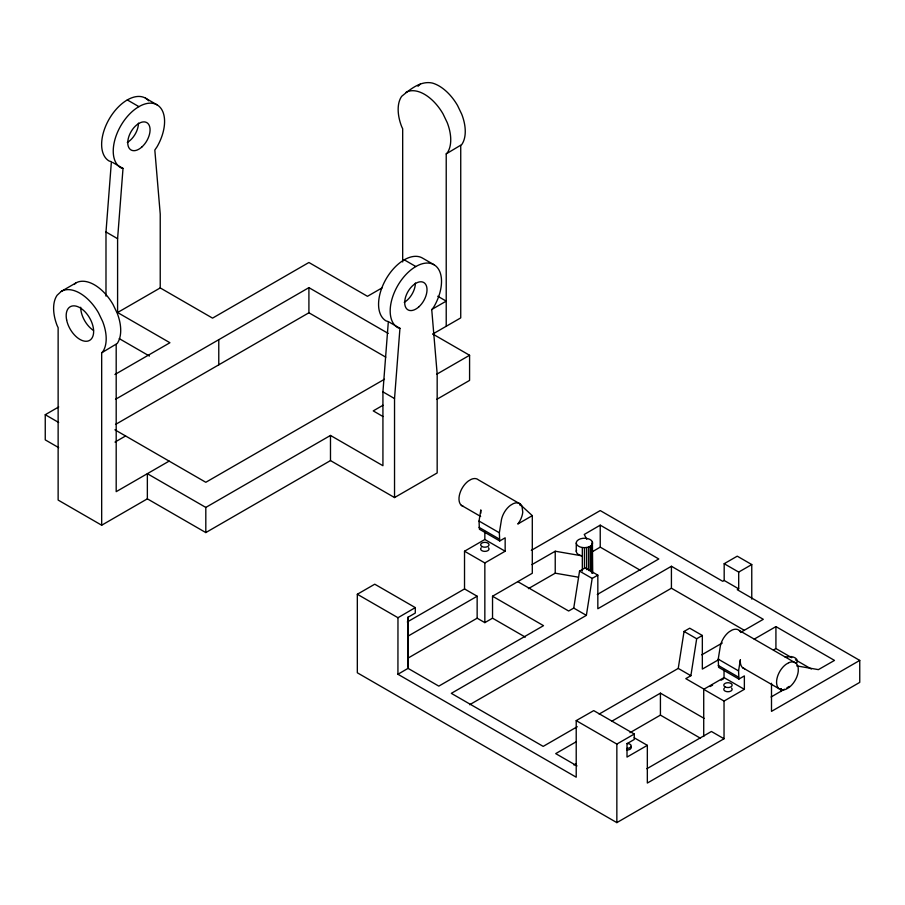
<?xml version="1.0" encoding="UTF-8"?>
<svg xmlns="http://www.w3.org/2000/svg" width="905" height="905" viewBox="0 0 905 905"><rect width="100%" height="100%" fill="white"/><g stroke="black" fill="none" stroke-linecap="round" stroke-linejoin="round"><path stroke-width="1.36" d="M703.717 736.512L703.717 689.327L724.034 701.058L724.034 738.763L647.335 783.051L647.335 745.347L627.007 757.078L627.007 743.661L634.269 739.476L634.269 734.034L593.725 710.617L576.214 720.618L576.214 777.191L397.929 674.259L397.974 617.719L415.293 607.606L374.749 584.2L357.328 594.257L357.328 672.788L616.848 822.622L859.75 682.381L859.75 660.412L737.247 589.687L738.695 588.85L738.695 572.084L724.181 563.713L724.181 580.467L738.695 588.85M105.987 296.116L105.987 231.974L111.394 161.712L109.154 161.022A36.302 20.962 -60 0 1 111.021 116.066A36.302 20.962 -60 0 1 148.658 100.794M114.924 374.5L169.925 342.735L117.593 312.53L117.593 238.682L123.012 168.421L112.559 162.38M205.808 507.422L330.483 435.441L382.928 465.713L382.928 391.865L388.336 321.603L386.084 320.913A36.302 20.962 -60 0 1 386.084 278.989A36.302 20.962 -60 0 1 422.397 258.027L434.004 264.735A36.302 20.962 -60 0 1 434.004 306.648L431.764 309.94L437.172 373.946L437.172 472.953L394.535 497.558L330.483 460.588L205.808 532.57L147.357 498.836L147.357 473.688L205.808 507.422L205.808 532.57M394.535 497.558L394.535 398.562L399.942 328.3L388.336 321.603M517.784 581.644L568.657 611.011L573.747 608.081L579.551 571.123L585.207 567.854L597.832 575.15L597.832 608.748L671.42 566.27L763.3 619.314L741.591 631.848M577.254 726.726L543.192 746.387L451.312 693.343L586.372 615.366L592.175 578.408L597.832 575.15M599.155 714.079L678.241 668.41L684.056 631.452L689.712 628.194L702.337 635.48L702.337 669.089L719.226 659.338M703.966 689.124L685.798 678.637L690.877 675.707L696.68 638.749L702.337 635.48M407.295 621.973L464.525 588.929L464.525 551.224L484.842 562.955L505.16 551.224L505.16 537.819L499.718 540.952L479.401 529.221L479.039 521.054L480.838 509.9A15.396 8.892 -60 0 0 480.872 513.169M499.718 540.952L499.356 532.785L501.155 521.631A15.396 8.892 -60 0 1 510.409 505.341L513.259 503.655A15.396 8.892 -60 0 1 521.97 506.155L532.298 515.646L532.298 573.261L492.535 596.225L492.535 618.194L525.307 637.12M724.034 701.058L744.363 689.327L744.363 675.911L738.921 679.055L718.593 667.324L718.231 659.157L720.029 648.003A15.396 8.892 -60 0 1 729.294 631.713L732.134 630.027A15.396 8.892 -60 0 1 740.844 632.527M738.921 679.055L738.559 670.888L740.358 659.734A15.396 8.892 -60 0 0 742.609 667.698L778.888 688.648M592.651 542.955C591.768 547.355 586.033 547.989 582.334 547.525A8.19 4.729 0 0 1 578.668 539.606A8.19 4.729 0 0 1 592.368 541.733L592.651 573.306L592.368 572.073M781.253 690.266L780.97 691.488L780.97 688.728M101.677 525.217L101.677 352.803L117.186 343.504A37.173 21.46 60 0 0 117.186 313.141L113.012 304.442A37.173 21.46 60 0 0 75.839 282.982L61.325 291.365L57.139 295.234A37.173 21.46 60 0 0 57.139 325.596L58.135 327.667L58.135 500.069L101.677 525.217L147.357 498.836M74.244 284.464L75.839 282.982M101.677 352.803L102.672 351.875A37.173 21.46 60 0 0 102.672 321.524L98.498 312.825A37.173 21.46 60 0 0 61.325 291.365M446.222 326.264L446.222 153.884L461.731 144.585A37.173 21.46 60 0 0 461.731 114.222L457.557 105.523A37.173 21.46 60 0 0 432.16 83.011C420.531 80.59 410.112 89.425 401.684 96.315A37.173 21.46 60 0 0 401.684 126.677L402.68 128.748L402.68 261.964M417.986 86.28L420.373 84.063M446.222 153.884L447.217 152.956A37.173 21.46 60 0 0 447.217 122.605L443.043 113.906A37.173 21.46 60 0 0 405.859 92.446M597.277 594.495L658.795 558.973L600.23 525.16L584.257 534.459L586.757 539.278M592.243 551.779L600.23 547.129L600.23 525.16M397.929 674.259L408.042 668.365L408.042 617.244L415.293 613.058L415.293 607.606M771.071 696.997L784.488 689.225M786.92 687.811L789.364 686.397M117.593 312.53L160.23 287.926L212.551 318.13L308.91 262.495L367.475 296.308L382.046 287.903M58.667 447.624L45.25 439.875L45.25 414.716L58.701 406.956M115.523 399.297L308.91 287.643L388.211 333.425M115.523 424.445L308.91 312.779L308.91 287.643M114.992 442.081L125.591 435.972M169.133 461.109L116.191 491.664L116.191 344.42M431.651 309.544L446.222 301.127L437.76 296.24M432.873 333.979L460.736 317.893L460.736 145.501M384.444 379.263L205.808 482.286L114.901 429.796M382.985 405.259L373.233 410.893L382.962 416.515M436.651 374.274L469.582 355.269L469.582 380.405L436.651 399.422M464.525 551.224L484.842 539.493L505.16 551.224M532.298 515.646L517.784 524.029L518.689 522.875A15.396 8.892 -60 0 0 522.773 512.14L521.97 506.155L519.583 504.775M531.326 550.364L600.23 510.578L722.733 581.304L724.181 580.467M407.748 636.294L477.15 596.225L477.15 618.194L407.748 658.263M477.15 618.194L484.842 622.629L492.535 618.194M469.65 704.724L671.42 588.227L743.955 630.106M724.181 563.713L737.247 556.168L751.761 564.55L751.761 599.121M738.695 572.084L751.761 564.55M701.771 654.835L722.281 642.991M576.406 741.659L555.704 753.616L576.994 765.913M611.712 721.274L660.424 693.151L704.124 718.389M754.216 639.134L775.924 626.599L834.489 660.412L818.392 669.632L796.705 665.888M703.717 689.327L724.034 677.596L744.363 689.327M573.962 765.03L576.406 763.628M629.982 732.699L660.424 715.12L700.481 738.254M710.154 686.544L712.586 685.13M721.115 680.209L723.548 678.807M773.492 649.971L775.924 648.568L791.796 657.72M576.214 720.618L616.848 744.08L634.269 734.034M646.883 768.73L711.409 731.478L724.034 738.763M859.75 660.412L771.501 711.364L771.501 683.252M531.959 564.596L555.229 551.224L582.334 555.908A8.19 4.729 0 0 1 576.542 550.116M528.396 588.635L555.229 573.182L578.272 577.164M785.065 657.041L791.287 656.566A8.19 4.729 0 0 1 796.253 663.501M123.012 168.421L120.761 167.73A36.302 20.962 -60 0 1 120.761 125.806A36.302 20.962 -60 0 1 157.063 104.844A36.302 20.962 -60 0 1 157.063 146.768L154.823 150.049L160.23 214.066L160.23 287.926M399.942 328.3L397.702 327.61A36.302 20.962 -60 0 1 397.702 285.697A36.302 20.962 -60 0 1 434.004 264.735M742.609 667.698L744.645 668.818M145.456 98.136L157.063 104.844M127.3 99.935L138.918 106.643M404.241 259.826L415.848 266.534M432.975 334.137L469.582 355.269M308.91 312.779L385.779 357.158M105.987 231.974L117.593 238.682M382.928 391.865L394.535 398.562M600.23 547.129L640.491 570.376M795.45 659.836L811.31 668.999M520.522 504.176L478.428 479.876A15.396 8.892 -60 0 0 471.166 479.356L468.326 481.041A15.396 8.892 -60 0 0 459.321 495.567A15.396 8.892 -60 0 0 463.349 506.415M739.396 630.547L796.004 663.229M579.551 571.123L592.175 578.408M684.056 631.452L696.68 638.749M461.312 505.295L480.668 516.472M479.039 521.054L499.356 532.785M718.231 659.157L738.559 670.888M479.039 527.344L499.356 539.075M718.231 665.435L738.559 677.166M119.256 338.628L149.416 356.05M573.747 608.081L586.372 615.366M678.241 668.41L690.877 675.707M492.535 596.225L543.52 625.66L438.801 686.126L408.042 668.365M464.525 588.929L477.15 596.225M634.179 737.756L647.335 745.347M357.328 594.257L397.974 617.719M45.25 414.716L58.667 422.465M781.253 688.592L781.253 691.341M775.924 626.599L775.924 648.568M724.034 669.542L724.034 677.596M671.42 566.27L671.42 588.227M660.424 693.151L660.424 715.12M616.848 744.08L616.848 822.622M592.368 541.733L592.368 573.148M591.553 545.319L591.553 572.91M590.252 546.303L590.252 571.134M588.555 547.05L588.555 570.501M586.576 547.525L586.576 569.596M584.46 547.683L584.46 568.374M582.334 547.525L582.334 571.01M576.27 542.955L576.27 551.337M555.229 551.224L555.229 573.182M484.842 531.45L484.842 539.493M484.842 562.955L484.842 622.629M408.132 616.961L408.132 666.917M330.483 435.441L330.483 460.588M218.772 339.692L218.772 364.828M627.007 743.503A4.208 2.432 0 0 1 631.215 745.924A4.208 2.432 0 0 1 627.007 748.356M630.649 746.387A4.208 2.432 0 0 1 627.007 750.03M731.602 688.105A4.208 2.432 0 0 1 727.959 691.748A4.208 2.432 0 0 1 724.317 688.105M488.485 547.74A4.208 2.432 0 0 1 484.842 551.394A4.208 2.432 0 0 1 481.2 547.74M93.532 330.495A19.424 11.222 60 0 1 80.692 307.248M138.465 123.137A15.781 9.107 -60 0 1 127.3 142.458M415.395 283.027A15.781 9.107 -60 0 1 404.241 302.349M788.741 662.709L785.902 664.394A15.396 8.892 -60 0 0 776.569 682.37A15.396 8.892 -60 0 0 786.162 689.158L789.002 687.483A15.396 8.892 -60 0 0 798.255 671.182L798.221 667.924A15.396 8.892 -60 0 0 788.741 662.709M724.984 686.85A4.208 2.432 0 0 0 732.021 685.764A4.208 2.432 0 0 0 726.873 682.789A4.208 2.432 0 0 0 724.984 686.85M481.867 546.484A4.208 2.432 0 0 0 488.904 545.398A4.208 2.432 0 0 0 483.756 542.423A4.208 2.432 0 0 0 481.867 546.484M66.642 319.997A19.424 11.222 60 0 0 89.618 340.382A19.424 11.222 60 0 0 83.464 310.291A19.424 11.222 60 0 0 66.642 319.997M141.802 147.062A15.781 9.107 -60 0 0 146.802 122.616A15.781 9.107 -60 0 0 128.137 139.178A15.781 9.107 -60 0 0 141.802 147.062M418.744 306.953A15.781 9.107 -60 0 0 423.744 282.507A15.781 9.107 -60 0 0 405.078 299.057A15.781 9.107 -60 0 0 418.744 306.953"/></g></svg>
